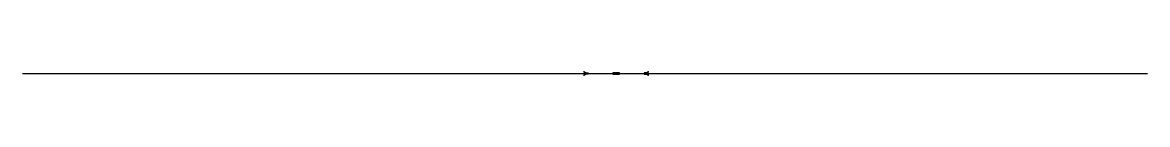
# Model space of a CAD drawing. Units: millimetres at full size, sheet at 1:100. Extents: x -15551 to 15061, y -3555 to -3425.
import ezdxf

# ---------------------------------------------------------------- set-up
doc = ezdxf.new("R2010")
doc.units = ezdxf.units.MM
doc.header["$LTSCALE"] = 100
doc.layers.add('0-0', color=7, linetype='Continuous')

msp = doc.modelspace()

# ---------------------------------------------------------------- linework, layer by layer
at = {"layer": '0-0'}
for p, q in [((-15551, -3489.8), (15061.2, -3489.8)), ((-264.9, -3454.8), (-264.9, -3424.8)), ((-264.9, -3554.8), (-264.9, -3524.8)), ((-154.9, -3489.8), (515.1, -3489.8)), ((605.1, -3504.8), (605.1, -3474.8)), ((695.1, -3489.8), (1365.1, -3489.8)), ((1475.1, -3454.8), (1475.1, -3424.8)), ((1475.1, -3554.8), (1475.1, -3524.8))]:
    msp.add_line(p, q, dxfattribs=at)
for points in [[(-279.9, -3454.8), (-244.9, -3454.8), (-244.9, -3524.8), (-279.9, -3524.8)], [(1490.1, -3454.8), (1455.1, -3454.8), (1455.1, -3524.8), (1490.1, -3524.8)]]:
    msp.add_lwpolyline(points, dxfattribs=at)
for points in [[(-239.9, -3474.8), (-154.9, -3474.8), (-154.9, -3504.8), (-239.9, -3504.8)], [(515.1, -3474.8), (515.1, -3504.8), (695.1, -3504.8), (695.1, -3474.8)], [(1450.1, -3474.8), (1365.1, -3474.8), (1365.1, -3504.8), (1450.1, -3504.8)]]:
    msp.add_lwpolyline(points, close=True, dxfattribs=at)

doc.saveas('drawing.dxf')
